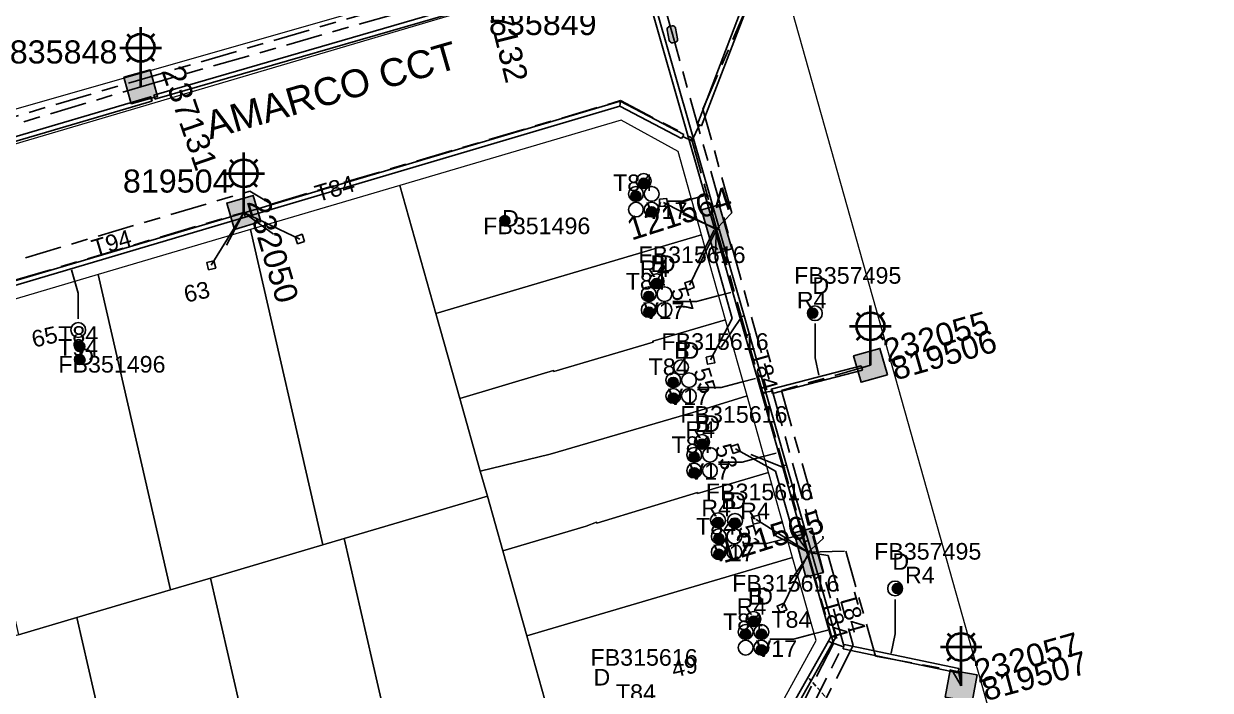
# Model space of a CAD drawing. Header units: metres. Extents: x 303957 to 307239, y 6268736 to 6272503.
# Drawn here: x 306028.3 to 306156.7, y 6269713.7 to 6269785.8 of the extents above; entities that cross this region are included whole.
import ezdxf
from ezdxf.enums import TextEntityAlignment as Align

# ---------------------------------------------------------------- set-up
doc = ezdxf.new("R2010")
doc.units = ezdxf.units.M
doc.linetypes.add('Cable Exist UG', pattern=[8.2, 4, -1.2, 1.8, -1.2])
doc.linetypes.add('DASHED', pattern=[0.75, 0.5, -0.25])
doc.layers.get('0').update_dxf_attribs({"color": 6})
for name, color, linetype, lineweight in [('Cadastre Land Parcels_SP_EXT', 9, 'Continuous', 5), ('Cadastre Roads_SP_EXT', 9, 'Continuous', 5), ('Cadastre Roads_SP_NEW', 2, 'Continuous', 5)]:
    doc.layers.add(name, color=color, linetype=linetype, lineweight=lineweight)
for name, color, linetype in [('Duct_SP_EXT', 7, 'Continuous'), ('Equip_HV_EXT', 7, 'Continuous'), ('Equip_SP_SL_EXT', 7, 'Continuous'), ('Mains_HV_MOD', 3, 'Continuous'), ('Mains_LV_EXT', 7, 'Continuous'), ('Mains_LV_SL_EXT', 7, 'Continuous'), ('Mains_SL_MOD', 3, 'Continuous'), ('Services_SP_EXT', 7, 'Continuous'), ('SupportsUG_SP_LV_EXT', 7, 'Continuous'), ('SupportsUG_SP_LV_SL_EXT', 7, 'Continuous'), ('Trench_SP_EXT', 7, 'Continuous')]:
    doc.layers.add(name, color=color, linetype=linetype)
doc.layers.add('UNKNOWN_FEATURES', color=1, linetype='DASHED', plot=False)
doc.styles.add('COLUMN_LABEL', font='arial.ttf')
doc.styles.add('iecARIAL', font='arial.ttf', dxfattribs={"height": 2})
doc.styles.add('POLE_LABEL', font='arial.ttf')
doc.styles.get("Standard").update_dxf_attribs({"font": 'arial.ttf'})

# ---------------------------------------------------------------- blocks, each defined once
blk = doc.blocks.new('COLUMN_EXT')
blk.add_hatch(color=256).paths.add_polyline_path([(-1.49, 1.48), (-1.49, -1.49), (1.48, -1.49), (1.48, 1.48)])
blk.add_lwpolyline([(-1.49, -1.49), (1.48, -1.49), (1.48, 1.48), (-1.49, 1.48)], close=True)
for tag, height, style, flags, p in [('ASSET_NUM', 2.5, 'COLUMN_LABEL', 8, (2, 2)), ('STRUCTURE_PLANT_NUMBER', 0.2, 'POLE_LABEL', 9, (1.81, 0.03)), ('STREET_CODE', 0.2, 'COLUMN_LABEL', 9, (1.81, -0.2))]:
    blk.add_attdef(tag, text='', height=height, dxfattribs=dict(style=style, flags=flags)).set_placement(p, align=Align.MIDDLE_LEFT)
at = {"flags": 9}
for tag, p in [('COLUMN_TYPE', (1.81, -0.4)), ('OWNED_BY', (1.81, -0.6)), ('STATE', (1.81, -0.8)), ('USAGE', (1.81, -1)), ('LEGEND', (1.81, -1.2)), ('STREETNAME', (1.81, -1.6)), ('SUBURB', (1.81, -1.8)), ('LOCATION', (1.81, -1.4)), ('NOTES', (1.81, -2))]:
    blk.add_attdef(tag, text='', height=0.2, dxfattribs=at).set_placement(p, align=Align.MIDDLE_LEFT)
at = {"flags": 1}
blk.add_attdef('Z', (1.81, -2.35), '', height=0.2, dxfattribs=at)
blk = doc.blocks.new('PILLAR_EXT')
blk.add_hatch(color=256).paths.add_polyline_path([(-2.475, 0.99), (-2.475, -0.99), (2.475, -0.99), (2.475, 0.99)])
blk.add_lwpolyline([(-2.475, -0.99), (2.475, -0.99), (2.475, 0.99), (-2.475, 0.99)], close=True)
at = {"style": 'iecARIAL', "flags": 8}
blk.add_attdef('ASSET_NUM', (1.5, 3.5), '', height=2.5, dxfattribs=at)
for tag, p, flags in [('OWNED_BY', (0, -0.2), 9), ('STATE', (0, -0.4), 9), ('SUPPORT_TYPE', (0, -0.6), 9), ('USAGE', (0, -0.8), 9), ('LEGEND', (0, -1), 9), ('LOCATION', (0, -1.2), 9), ('NOTES', (0, -1.4), 9), ('STREETNAME', (0, -1.8), 9), ('SUBURB', (0, -2), 1), ('PARENT', (0, -1.6), 9)]:
    blk.add_attdef(tag, p, '', height=0.2, dxfattribs=dict(flags=flags))
blk = doc.blocks.new('DUCT_EXT')
blk.add_circle((0, 0.8), 0.8)
at = {"flags": 1}
blk.add_attdef('Z', (0, 0), '', height=0.2, dxfattribs=at)
at = {"flags": 9}
for tag, p in [('DUCT_CODE', (0, 0)), ('XSECT_TYPE', (0, -0.2)), ('STATE', (0, -0.6)), ('FB_REFERENCE', (0, -0.4)), ('NOTES', (0, -0.8))]:
    blk.add_attdef(tag, text='', height=0.2, dxfattribs=at).set_placement(p, align=Align.MIDDLE_LEFT)
blk = doc.blocks.new('SL_LANTERN_EXT')
at = {"lineweight": 40}
for p, q in [((0, 1.97), (0, 6.47)), ((-1.46, 5.68), (-1.06, 5.28)), ((1.46, 5.68), (1.06, 5.28)), ((-2.25, 4.22), (2.25, 4.22)), ((-1.46, 2.76), (-1.06, 3.16)), ((0, 0), (0, 2.72)), ((1.46, 2.76), (1.06, 3.16))]:
    blk.add_line(p, q, dxfattribs=at)
blk.add_circle((0, 4.22), 1.5, dxfattribs=at)
at = {"style": 'iecARIAL', "flags": 8}
blk.add_attdef('ASSET_NUM', (1.5, 1.5), '', height=2.5, dxfattribs=at)
for tag, p, height, flags in [('CONSTRUCTED_VOLTAGE', (0.98, -0.65), 0.2, 9), ('CONTROL_TYPE', (0.98, -0.85), 0.2, 9), ('LANTERN_PURPOSE', (0.98, -1.05), 0.2, 9), ('LANTERN_TYPE', (0.98, -1.25), 0.2, 9), ('NO_PHASES', (0.98, -1.45), 0.2, 9), ('LNUMBER', (2.18, -3.25), 2.5, 8), ('OPERATING_VOLTAGE', (0.98, -1.65), 0.2, 9), ('ORIENTATION', (0.98, -1.85), 0.2, 9), ('OWNED_BY', (0.98, -2.05), 0.2, 9), ('STATE', (0.98, -2.25), 0.2, 9), ('USAGE', (0.98, -2.45), 0.2, 9), ('CEXIST', (0.98, -2.65), 0.2, 9), ('CNEW', (0.98, -2.85), 0.2, 9), ('CNUMBER', (0.98, -3.05), 0.2, 9), ('CREMOVE', (0.98, -3.25), 0.2, 9), ('CREPLACE', (0.98, -3.45), 0.2, 9), ('LKINGHEIGHT', (0.98, -3.65), 0.2, 9), ('LBRACKET', (0.98, -3.85), 0.2, 9), ('LBRACKETVOCAB', (0.98, -4.05), 0.2, 9), ('LCATEGORY', (0.98, -4.25), 0.2, 9), ('LCHARGE1', (0.98, -4.45), 0.2, 9), ('LCHARGE1PERCENT', (0.98, -4.65), 0.2, 9), ('LCHARGE2', (0.98, -4.85), 0.2, 9), ('LCHARGE2PERCENT', (0.98, -5.05), 0.2, 9), ('LCHARGE3', (0.98, -5.25), 0.2, 9), ('LCHARGE3PERCENT', (0.98, -5.45), 0.2, 9), ('LEXIST', (0.98, -5.65), 0.2, 9), ('LLAMP', (0.98, -5.85), 0.2, 9), ('LLAMPVOCAB', (0.98, -6.05), 0.2, 9), ('LMAST', (0.98, -6.25), 0.2, 9), ('LMASTVOCAB', (0.98, -6.45), 0.2, 9), ('LNEW', (0.98, -6.65), 0.2, 9), ('LANTNUMBER', (0.98, -6.85), 0.2, 9), ('LOUTREACH', (0.98, -7.25), 0.2, 9), ('LOUTREACHVOCAB', (0.98, -7.45), 0.2, 9), ('LRATECODE', (0.98, -7.65), 0.2, 9), ('LREMOVE', (0.98, -7.85), 0.2, 9), ('LREPLACE', (0.98, -8.05), 0.2, 9), ('LTYPE', (0.98, -8.25), 0.2, 9), ('LTYPEVOCAB', (0.98, -8.45), 0.2, 9), ('LEGEND', (0.98, -8.65), 0.2, 9), ('LOCATION', (0.98, -8.85), 0.2, 9), ('NOTES', (0.98, -9.05), 0.2, 9), ('STREETNAME', (0.98, -9.25), 0.2, 9), ('SUBURB', (0.98, -9.45), 0.2, 1)]:
    blk.add_attdef(tag, p, '', height=height, dxfattribs=dict(flags=flags))
blk = doc.blocks.new('CCP_EXT')
at = {"flags": 9}
for tag, p in [('STATE', (0, -1.8)), ('LEGEND', (0, -1.4)), ('LIFE_SUPPORT', (0, -1.6)), ('NOTES', (0, -2))]:
    blk.add_attdef(tag, text='', height=0.2, dxfattribs=at).set_placement(p, align=Align.MIDDLE_LEFT)
blk.add_wipeout([(0, 0.57), (0.57, 0), (0, -0.57), (-0.57, 0)])
blk.add_lwpolyline([(-0.57, 0), (0, 0.57), (0.57, 0), (0, -0.57), (-0.57, 0)])
at = {"flags": 1}
blk.add_attdef('Z', (0, 0), '', height=0.2, dxfattribs=at)
at = {"flags": 9}
for tag, p in [('CCP_TYPE', (0, 0)), ('CONSTRUCTED_VOLTAGE', (0, -0.2)), ('OPERATING_VOLTAGE', (0, -0.6)), ('ORIENTATION', (0, -0.8)), ('OWNED_BY', (0, -1)), ('NO_PHASES', (0, -0.4)), ('USAGE', (0, -1.2))]:
    blk.add_attdef(tag, text='', height=0.2, dxfattribs=at).set_placement(p, align=Align.MIDDLE_LEFT)
blk = doc.blocks.new('HV_STJ_EXT')
h = blk.add_hatch(color=256)
edge = h.paths.add_edge_path()
edge.add_ellipse((-0.59, 0.13), major_axis=(0.226, 0.226), ratio=1, start_angle=45, end_angle=135)
edge.add_line((-0.91, 0.13), (-0.91, -0.13))
edge.add_ellipse((-0.59, -0.13), major_axis=(0.226, 0.226), ratio=1, start_angle=135, end_angle=225)
edge.add_line((-0.59, -0.45), (0.59, -0.45))
edge.add_ellipse((0.59, -0.13), major_axis=(-0.226, 0.226), ratio=1, start_angle=135, end_angle=225)
edge.add_line((0.91, -0.13), (0.91, 0.13))
edge.add_ellipse((0.59, 0.13), major_axis=(-0.226, 0.226), ratio=1, start_angle=225, end_angle=315)
edge.add_line((0.59, 0.45), (-0.59, 0.45))
blk.add_lwpolyline([(-0.91, 0.13), (-0.91, -0.13, 0.414214), (-0.59, -0.45), (0.59, -0.45, 0.414214), (0.91, -0.13), (0.91, 0.13, 0.414214), (0.59, 0.45), (-0.59, 0.45, 0.414214)], format="xyb", close=True)
for tag, flags, p in [('ORIENTATION', 9, (1.5, 0)), ('Z', 1, (1.5, -0.8)), ('USAGE', 9, (1.5, -0.2)), ('LEGEND', 9, (1.5, -0.4)), ('NOTES', 9, (1.5, -0.6))]:
    blk.add_attdef(tag, text='', height=0.2, dxfattribs=dict(flags=flags)).set_placement(p, align=Align.MIDDLE_LEFT)
blk = doc.blocks.new('CABLE_LARGE_EXT')
h = blk.add_hatch(color=256)
edge = h.paths.add_edge_path()
edge.add_arc((0, 0.55), 0.55, 0, 360)
blk.add_circle((0, 0.55), 0.55)
at = {"flags": 1}
blk.add_attdef('Z', (0, 0), '', height=0.2, dxfattribs=at)
at = {"flags": 9}
for tag, p in [('COND_CODE', (0, 0)), ('STATE', (0, -0.4)), ('XSECT_SIZE', (0, -0.6)), ('FB_REFERENCE', (0, -0.2)), ('NOTES', (0, -0.8))]:
    blk.add_attdef(tag, text='', height=0.2, dxfattribs=at).set_placement(p, align=Align.MIDDLE_LEFT)

msp = doc.modelspace()

# ---------------------------------------------------------------- linework, layer by layer
at = {"layer": 'Cadastre Land Parcels_SP_EXT', "linetype": 'Continuous'}
for points in [[(305913.44, 6269739.21), (305938.19, 6269746.52), (306097.83, 6269793.68), (306108.72, 6269796.94), (306103.63, 6269814.95), (305965.24, 6269772.68), (305896.87, 6269752.9), (305899.58, 6269735.11), (305913.44, 6269739.21)], [(306101.67, 6269762.99), (306099.12, 6269772.01), (306092.97, 6269775.41), (306068.99, 6269768.32), (306072.9, 6269754.49), (306101.67, 6269762.99)], [(306062.97, 6269730.12), (306078.48, 6269734.7), (306077.71, 6269737.43), (306075.49, 6269745.29), (306072.9, 6269754.49), (306068.99, 6269768.32), (306052.83, 6269763.55), (306060.66, 6269729.43), (306062.97, 6269730.12)], [(306048.5, 6269725.84), (306060.66, 6269729.43), (306052.83, 6269763.55), (306036.35, 6269758.68), (306044.18, 6269724.56), (306048.5, 6269725.84)], [(306096.41, 6269751.37), (306096.38, 6269751.48), (306104.27, 6269753.8), (306101.67, 6269762.99), (306072.9, 6269754.49), (306075.49, 6269745.29), (306084.31, 6269747.92), (306085.63, 6269748.32), (306085.66, 6269748.19), (306096.41, 6269751.37)], [(306034.04, 6269721.57), (306044.18, 6269724.56), (306036.35, 6269758.68), (306019.87, 6269753.81), (306027.7, 6269719.69), (306034.04, 6269721.57)], [(306104.27, 6269753.8), (306096.38, 6269751.48), (306096.41, 6269751.37), (306085.66, 6269748.19), (306085.63, 6269748.32), (306084.31, 6269747.92), (306075.49, 6269745.29), (306077.71, 6269737.43), (306085.27, 6269739.27), (306101.58, 6269744.03), (306106.6, 6269745.55), (306104.27, 6269753.8)], [(306108.93, 6269737.28), (306106.6, 6269745.55), (306101.58, 6269744.03), (306085.27, 6269739.27), (306077.71, 6269737.43), (306078.48, 6269734.7), (306080.16, 6269728.78), (306089.19, 6269731.45), (306090.3, 6269731.89), (306090.33, 6269731.79), (306101.21, 6269735.11), (306101.24, 6269734.99), (306108.93, 6269737.28)], [(306108.93, 6269737.28), (306101.24, 6269734.99), (306101.21, 6269735.11), (306090.33, 6269731.79), (306090.3, 6269731.89), (306089.19, 6269731.45), (306080.16, 6269728.78), (306082.75, 6269719.58), (306111.52, 6269728.08), (306108.93, 6269737.28)], [(306086.65, 6269705.76), (306082.75, 6269719.58), (306080.16, 6269728.78), (306078.48, 6269734.7), (306062.97, 6269730.12), (306069.71, 6269700.75), (306086.65, 6269705.76)], [(306069.71, 6269700.75), (306062.97, 6269730.12), (306060.66, 6269729.43), (306048.5, 6269725.84), (306055.24, 6269696.48), (306069.71, 6269700.75)], [(306106.33, 6269711.58), (306110.63, 6269712.85), (306114.07, 6269719.08), (306111.52, 6269728.08), (306082.75, 6269719.58), (306086.65, 6269705.76), (306106.33, 6269711.58)], [(306055.24, 6269696.48), (306048.5, 6269725.84), (306044.18, 6269724.56), (306034.04, 6269721.57), (306040.78, 6269692.2), (306055.24, 6269696.48)], [(306040.78, 6269692.2), (306034.04, 6269721.57), (306027.7, 6269719.69), (306019.58, 6269717.29), (306026.32, 6269687.93), (306040.78, 6269692.2)]]:
    msp.add_lwpolyline(points, close=True, dxfattribs=at)
msp.add_lwpolyline([(306195.38, 6269806.28), (306153.94, 6269809.62), (306108.72, 6269796.94), (306135.09, 6269703.38), (306110.75, 6269696.16), (306106.98, 6269689.82), (306118.25, 6269640.92), (306124.09, 6269615.57), (306136.39, 6269562.17), (306141.11, 6269541.68), (306124.45, 6269536.86), (306119.25, 6269530.49), (306113.35, 6269453.99)], dxfattribs=at)
at = {"layer": 'Duct_SP_EXT'}
for p, q in [((306100.34, 6269773.24), (306094.39, 6269794.03)), ((306100.8, 6269773.37), (306094.86, 6269794.16)), ((306042.36, 6269778.12), (306077.31, 6269788.24)), ((306042.49, 6269777.66), (306077.45, 6269787.78)), ((306105.97, 6269787.32), (306101.22, 6269774.97)), ((306106.42, 6269787.15), (306101.67, 6269774.8)), ((305994.21, 6269763.81), (306042.02, 6269777.92)), ((306042.02, 6269777.92), (306042.04, 6269777.93)), ((306042.02, 6269777.92), (306042.09, 6269777.69)), ((306042.04, 6269777.93), (306042.1, 6269777.7)), ((306042.16, 6269777.46), (306042.09, 6269777.69)), ((306042.17, 6269777.47), (306042.1, 6269777.7)), ((306042.36, 6269778.12), (306042.43, 6269777.89)), ((306042.49, 6269777.66), (306042.43, 6269777.89)), ((305994.34, 6269763.35), (306042.16, 6269777.46)), ((306042.16, 6269777.46), (306042.17, 6269777.47)), ((306052.14, 6269765.37), (306092.87, 6269777.45)), ((306052.27, 6269764.91), (306092.82, 6269776.93)), ((306092.82, 6269776.93), (306092.85, 6269777.19)), ((306092.82, 6269776.93), (306099.51, 6269773.43)), ((306092.87, 6269777.45), (306092.85, 6269777.19)), ((306092.87, 6269777.45), (306099.74, 6269773.85)), ((306099.74, 6269773.85), (306099.63, 6269773.64)), ((306101.22, 6269774.97), (306101.44, 6269774.89)), ((306101.67, 6269774.8), (306101.44, 6269774.89)), ((306099.51, 6269773.43), (306099.63, 6269773.64)), ((306100.34, 6269773.24), (306100.57, 6269773.3)), ((306100.34, 6269773.24), (306100.57, 6269773.3)), ((306103.1, 6269763.57), (306100.34, 6269773.24)), ((306100.8, 6269773.37), (306100.57, 6269773.3)), ((306100.8, 6269773.37), (306100.57, 6269773.3)), ((306103.56, 6269763.71), (306100.8, 6269773.37)), ((306052.14, 6269765.37), (306052.21, 6269765.14)), ((306052.14, 6269765.37), (306052.21, 6269765.14)), ((306052.27, 6269764.91), (306052.21, 6269765.14)), ((306052.27, 6269764.91), (306052.21, 6269765.14)), ((306103.1, 6269763.57), (306103.33, 6269763.64)), ((306103.56, 6269763.71), (306103.33, 6269763.64)), ((306103.59, 6269763.59), (306103.36, 6269763.53)), ((306104.45, 6269760.57), (306103.59, 6269763.59)), ((306103.13, 6269763.46), (306103.36, 6269763.53)), ((306103.99, 6269760.44), (306103.13, 6269763.46)), ((306103.99, 6269760.44), (306104.22, 6269760.51)), ((306105.81, 6269754.08), (306103.99, 6269760.44)), ((306104.45, 6269760.57), (306104.22, 6269760.51)), ((306106.27, 6269754.21), (306104.45, 6269760.57)), ((306105.81, 6269754.08), (306106.04, 6269754.14)), ((306105.81, 6269754.08), (306106.04, 6269754.14)), ((306108.18, 6269745.79), (306105.81, 6269754.08)), ((306106.27, 6269754.21), (306106.04, 6269754.14)), ((306106.27, 6269754.21), (306106.04, 6269754.14)), ((306108.64, 6269745.92), (306106.27, 6269754.21)), ((306109.22, 6269746.29), (306118.96, 6269748.83)), ((306109.34, 6269745.83), (306119.08, 6269748.36)), ((306118.96, 6269748.83), (306119.02, 6269748.59)), ((306119.08, 6269748.36), (306119.02, 6269748.59)), ((306108.18, 6269745.79), (306108.41, 6269745.86)), ((306108.18, 6269745.79), (306108.41, 6269745.86)), ((306110.42, 6269737.94), (306108.18, 6269745.79)), ((306108.64, 6269745.92), (306108.41, 6269745.86)), ((306108.64, 6269745.92), (306108.41, 6269745.86)), ((306110.88, 6269738.08), (306108.64, 6269745.92)), ((306109.22, 6269746.29), (306109.28, 6269746.06)), ((306109.34, 6269745.83), (306109.28, 6269746.06)), ((306110.42, 6269737.94), (306110.65, 6269738.01)), ((306110.42, 6269737.94), (306110.65, 6269738.01)), ((306112.75, 6269729.79), (306110.42, 6269737.94)), ((306110.88, 6269738.08), (306110.65, 6269738.01)), ((306110.88, 6269738.08), (306110.65, 6269738.01)), ((306113.21, 6269729.92), (306110.88, 6269738.08)), ((306112.75, 6269729.79), (306112.98, 6269729.85)), ((306112.75, 6269729.79), (306112.98, 6269729.85)), ((306115.68, 6269719.51), (306112.75, 6269729.79)), ((306113.21, 6269729.92), (306112.98, 6269729.85)), ((306113.21, 6269729.92), (306112.98, 6269729.85)), ((306116.2, 6269719.45), (306113.21, 6269729.92)), ((306111.87, 6269712.78), (306115.4, 6269719.01)), ((306112.29, 6269712.55), (306115.82, 6269718.78)), ((306115.4, 6269719.01), (306115.68, 6269719.51)), ((306115.4, 6269719.01), (306115.61, 6269718.9)), ((306115.4, 6269719.01), (306115.61, 6269718.9)), ((306115.82, 6269718.78), (306115.61, 6269718.9)), ((306115.82, 6269718.78), (306115.61, 6269718.9)), ((306115.68, 6269719.51), (306115.94, 6269719.48)), ((306115.82, 6269718.78), (306116.2, 6269719.45)), ((306116.2, 6269719.45), (306115.94, 6269719.48)), ((306117.09, 6269718.66), (306117.04, 6269718.42)), ((306129.52, 6269716.05), (306117.09, 6269718.66)), ((306116.99, 6269718.19), (306117.04, 6269718.42)), ((306129.43, 6269715.58), (306116.99, 6269718.19)), ((306129.52, 6269716.05), (306129.47, 6269715.81)), ((306129.43, 6269715.58), (306129.47, 6269715.81))]:
    msp.add_line(p, q, dxfattribs=at)
for points in [[(306097.18, 6269766.64), (306099.74, 6269766.64), (306101.9, 6269767.2)], [(306034.16, 6269753.91), (306034.16, 6269756.69), (306033.44, 6269759.2)], [(306098.57, 6269755.79), (306101.13, 6269755.79), (306103.29, 6269756.35), (306104.84, 6269756.76)], [(306113.98, 6269753.39), (306113.98, 6269749.67), (306114.38, 6269747.79)], [(306101.22, 6269746.48), (306103.78, 6269746.48), (306105.94, 6269747.04), (306107.49, 6269747.45)], [(306103.49, 6269738.4), (306106.05, 6269738.4), (306108.21, 6269738.96), (306109.76, 6269739.36)], [(306106.15, 6269729.58), (306108.71, 6269729.58), (306110.87, 6269730.14), (306112.42, 6269730.54)], [(306122.64, 6269723.53), (306122.64, 6269719.81), (306122.18, 6269717.72)], [(306109.06, 6269719.24), (306111.62, 6269719.24), (306113.78, 6269719.8), (306115.33, 6269720.21)]]:
    msp.add_lwpolyline(points, dxfattribs=at)
at = {"layer": 'Mains_HV_MOD', "linetype": 'Cable Exist UG'}
msp.add_lwpolyline([(306095.41, 6269795.79), (306098.51, 6269784.69)], dxfattribs=at)
at = {"layer": 'Mains_LV_EXT', "linetype": 'Cable Exist UG'}
msp.add_lwpolyline([(306113.45, 6269728.58), (306115.37, 6269728.29), (306118.09, 6269718.55), (306113.48, 6269709.57), (306112.74, 6269709.24), (306112.74, 6269709.24), (306114.96, 6269701.54), (306112, 6269700.41), (306111.84, 6269693.3)], dxfattribs=at)
at = {"layer": 'Mains_LV_SL_EXT', "linetype": 'Cable Exist UG'}
for points in [[(306103.3, 6269763.65), (306104.95, 6269765.36), (306101.79, 6269776.6), (306106.77, 6269788.08)], [(306119.95, 6269748.87), (306110.31, 6269746.14), (306110.31, 6269746.14), (306114.85, 6269730.14), (306113.18, 6269728.61)], [(306113.16, 6269728.66), (306117.3, 6269728.76), (306120.49, 6269717.39), (306128.81, 6269715.86), (306129.77, 6269714.17)]]:
    msp.add_lwpolyline(points, dxfattribs=at)
at = {"layer": 'Mains_SL_MOD', "linetype": 'Cable Exist UG'}
for points in [[(306040.95, 6269779.01), (306075.47, 6269788.89)], [(305991.88, 6269764.35), (306040.95, 6269779.01)]]:
    msp.add_lwpolyline(points, dxfattribs=at)
at = {"layer": 'Trench_SP_EXT', "linetype": 'Cable Exist UG'}
for points in [[(306101.44, 6269774.89), (306100.61, 6269773.16)], [(306099.63, 6269773.64), (306100.61, 6269773.16)], [(306052.1, 6269765.42), (306050.04, 6269761.49)], [(306052.1, 6269765.42), (306055.97, 6269762.59)], [(306103.33, 6269763.64), (306099.15, 6269765.43)], [(306103.04, 6269763.48), (306100.95, 6269759.42)], [(306119.02, 6269748.59), (306119.95, 6269748.87)], [(306109.28, 6269746.06), (306108.39, 6269745.92)], [(306113.27, 6269728.6), (306109.09, 6269730.73)], [(306113.37, 6269728.5), (306110.69, 6269724.66)], [(306117.04, 6269718.42), (306115.62, 6269718.91)], [(306129.77, 6269714.17), (306129.47, 6269715.81)]]:
    msp.add_lwpolyline(points, dxfattribs=at)
at = {"layer": 'UNKNOWN_FEATURES'}
msp.add_lwpolyline([(306116.54, 6269711.37), (306113.3, 6269714.99)], dxfattribs=at)

# ---------------------------------------------------------------- block references
at = {"layer": 'Duct_SP_EXT'}
for name, p in [('DUCT_EXT', (306095.41, 6269768.02)), ('CABLE_LARGE_EXT', (306095.41, 6269768.02)), ('DUCT_EXT', (306094.56, 6269766.62)), ('CABLE_LARGE_EXT', (306094.56, 6269766.62)), ('DUCT_EXT', (306096.26, 6269766.62)), ('DUCT_EXT', (306094.56, 6269764.92)), ('DUCT_EXT', (306096.26, 6269764.92)), ('DUCT_EXT', (306096.8, 6269757.17)), ('DUCT_EXT', (306095.95, 6269755.77)), ('CABLE_LARGE_EXT', (306096.8, 6269757.17)), ('DUCT_EXT', (306097.65, 6269755.77)), ('CABLE_LARGE_EXT', (306095.95, 6269755.77)), ('DUCT_EXT', (306095.95, 6269754.07)), ('CABLE_LARGE_EXT', (306095.95, 6269754.07)), ('DUCT_EXT', (306097.65, 6269754.07)), ('DUCT_EXT', (306099.45, 6269747.86)), ('DUCT_EXT', (306098.6, 6269746.46)), ('CABLE_LARGE_EXT', (306098.6, 6269746.46)), ('DUCT_EXT', (306100.3, 6269746.46)), ('DUCT_EXT', (306098.6, 6269744.76)), ('CABLE_LARGE_EXT', (306098.6, 6269744.76)), ('DUCT_EXT', (306100.3, 6269744.76)), ('DUCT_EXT', (306101.72, 6269739.78)), ('CABLE_LARGE_EXT', (306101.72, 6269739.78)), ('DUCT_EXT', (306100.87, 6269738.38)), ('CABLE_LARGE_EXT', (306100.87, 6269738.38)), ('DUCT_EXT', (306102.57, 6269738.38)), ('DUCT_EXT', (306100.87, 6269736.68)), ('DUCT_EXT', (306102.57, 6269736.68)), ('CABLE_LARGE_EXT', (306100.87, 6269736.68)), ('DUCT_EXT', (306103.45, 6269731.3)), ('DUCT_EXT', (306105.29, 6269731.24)), ('CABLE_LARGE_EXT', (306103.45, 6269731.3)), ('CABLE_LARGE_EXT', (306105.29, 6269731.24)), ('DUCT_EXT', (306103.53, 6269729.56)), ('CABLE_LARGE_EXT', (306103.53, 6269729.56)), ('DUCT_EXT', (306105.23, 6269729.56)), ('DUCT_EXT', (306103.53, 6269727.86)), ('CABLE_LARGE_EXT', (306103.53, 6269727.86)), ('DUCT_EXT', (306105.23, 6269727.86)), ('DUCT_EXT', (306107.29, 6269720.62)), ('CABLE_LARGE_EXT', (306107.29, 6269720.62)), ('DUCT_EXT', (306106.44, 6269719.22)), ('CABLE_LARGE_EXT', (306106.44, 6269719.22)), ('DUCT_EXT', (306108.14, 6269719.22)), ('CABLE_LARGE_EXT', (306108.14, 6269719.22)), ('DUCT_EXT', (306106.44, 6269717.52)), ('DUCT_EXT', (306108.14, 6269717.52)), ('CABLE_LARGE_EXT', (306108.14, 6269717.52))]:
    msp.add_blockref(name, p, dxfattribs=at)
for name, p, rotation in [('CABLE_LARGE_EXT', (306079.82, 6269764.52), 269.9999999999998), ('DUCT_EXT', (306113.14, 6269754.52), 268.8542371778297), ('CABLE_LARGE_EXT', (306113.14, 6269754.52), 268.8542371778297), ('DUCT_EXT', (306033.38, 6269752.7), 269.7359660294992), ('CABLE_LARGE_EXT', (306033.79, 6269750.9), 269.9999999999998), ('CABLE_LARGE_EXT', (306033.78, 6269749.5), 269.9999999999998), ('DUCT_EXT', (306123.42, 6269724.72), 90), ('CABLE_LARGE_EXT', (306123.42, 6269724.72), 90)]:
    msp.add_blockref(name, p, dxfattribs=dict(at, rotation=rotation))
at = {"layer": 'Equip_HV_EXT', "rotation": 280.5735235037999}
msp.add_blockref('HV_STJ_EXT', (306098.51, 6269784.69), dxfattribs=at)
at = {"layer": 'Equip_SP_SL_EXT'}
ref = msp.add_blockref('SL_LANTERN_EXT', (306075.47, 6269788.89), dxfattribs=at)
ref.add_attrib('ASSET_NUM', '237132', dxfattribs={"layer": '0', "height": 2.5, "rotation": 283.9811, "style": 'iecARIAL'}).set_placement((306076.97, 6269790.39), align=Align.BOTTOM_LEFT)
ref = msp.add_blockref('SL_LANTERN_EXT', (306040.95, 6269779.01), dxfattribs=at)
ref.add_attrib('ASSET_NUM', '237131', dxfattribs={"layer": '0', "height": 2.5, "rotation": 289.0286, "style": 'iecARIAL'}).set_placement((306042.45, 6269780.51), align=Align.BOTTOM_LEFT)
ref = msp.add_blockref('SL_LANTERN_EXT', (306052.1, 6269765.42), dxfattribs=at)
ref.add_attrib('ASSET_NUM', '232050', dxfattribs={"layer": '0', "height": 2.5, "rotation": 286.5119, "style": 'iecARIAL'}).set_placement((306053.6, 6269766.92), align=Align.MIDDLE_LEFT)
ref = msp.add_blockref('SL_LANTERN_EXT', (306119.95, 6269748.87), dxfattribs=at)
ref.add_attrib('ASSET_NUM', '232055', dxfattribs={"layer": '0', "height": 2.5, "rotation": 15.9454, "style": 'iecARIAL'}).set_placement((306121.45, 6269750.37), align=Align.MIDDLE_LEFT)
ref = msp.add_blockref('SL_LANTERN_EXT', (306129.77, 6269714.17), dxfattribs=at)
ref.add_attrib('ASSET_NUM', '232057', dxfattribs={"layer": '0', "height": 2.5, "rotation": 15.7512, "style": 'iecARIAL'}).set_placement((306131.27, 6269715.67), align=Align.MIDDLE_LEFT)
at = {"layer": 'SupportsUG_SP_LV_EXT'}
ref = msp.add_blockref('PILLAR_EXT', (306103.3, 6269763.58), dxfattribs=dict(at, rotation=285.9316636275796))
ref.add_attrib('ASSET_NUM', '121564', dxfattribs={"layer": '0', "height": 2.5, "rotation": 17.6534, "style": 'iecARIAL'}).set_placement((306104.8, 6269767.08), align=Align.MIDDLE_RIGHT)
ref = msp.add_blockref('PILLAR_EXT', (306113.27, 6269728.6), dxfattribs=dict(at, rotation=284.8496152755147))
ref.add_attrib('ASSET_NUM', '121565', dxfattribs={"layer": '0', "height": 2.5, "rotation": 17.4289, "style": 'iecARIAL'}).set_placement((306114.77, 6269732.1), align=Align.MIDDLE_RIGHT)
at = {"layer": 'SupportsUG_SP_LV_SL_EXT'}
ref = msp.add_blockref('COLUMN_EXT', (306075.47, 6269788.89), dxfattribs=dict(at, rotation=18.88764512659048))
ref.add_attrib('ASSET_NUM', '835849', dxfattribs={"layer": '0', "height": 2.5, "style": 'COLUMN_LABEL'}).set_placement((306078.65, 6269785.86), align=Align.MIDDLE_LEFT)
ref = msp.add_blockref('COLUMN_EXT', (306040.95, 6269779.01), dxfattribs=dict(at, rotation=15.333595068572))
ref.add_attrib('ASSET_NUM', '835848', dxfattribs={"layer": '0', "height": 2.5, "style": 'COLUMN_LABEL'}).set_placement((306026.77, 6269782.78), align=Align.MIDDLE_LEFT)
ref = msp.add_blockref('COLUMN_EXT', (306052.1, 6269765.42), dxfattribs=dict(at, rotation=106.5118500800241))
ref.add_attrib('ASSET_NUM', '819504', dxfattribs={"layer": '0', "height": 2.5, "style": 'COLUMN_LABEL'}).set_placement((306039.02, 6269770.06), align=Align.TOP_LEFT)
ref = msp.add_blockref('COLUMN_EXT', (306119.95, 6269748.87), dxfattribs=dict(at, rotation=105.9453958642741))
ref.add_attrib('ASSET_NUM', '819506', dxfattribs={"layer": '0', "height": 2.5, "rotation": 15.9454, "style": 'COLUMN_LABEL'}).set_placement((306121.95, 6269749.62), align=Align.TOP_LEFT)
ref = msp.add_blockref('COLUMN_EXT', (306129.77, 6269714.17), dxfattribs=dict(at, rotation=79.99202016378374))
ref.add_attrib('ASSET_NUM', '819507', dxfattribs={"layer": '0', "height": 2.5, "rotation": 15.3104, "style": 'COLUMN_LABEL'}).set_placement((306131.77, 6269714.92), align=Align.TOP_LEFT)

# ---------------------------------------------------------------- texts
at = {"layer": 'Cadastre Land Parcels_SP_EXT', "linetype": 'Continuous'}
for s, rotation, p in [('63', 12.6679, (306045.85, 6269755.64)), ('57', 287.4612, (306098.3, 6269757.01)), ('65', 12.9753, (306029.37, 6269750.77)), ('55', 287.2161, (306100.76, 6269748.29)), ('53', 287.1403, (306103.09, 6269740.05)), ('51', 287.4612, (306105.56, 6269731.31)), ('49', 12.9753, (306098.66, 6269715.06))]:
    msp.add_text(s, height=1.8, rotation=rotation, dxfattribs=at).set_placement(p)
at = {"layer": 'Cadastre Roads_SP_EXT'}
msp.add_text('AMARCO CCT', height=3, rotation=16.0825, dxfattribs=at).set_placement((306048.44, 6269773.3))
at = {"layer": 'Duct_SP_EXT'}
for s, p in [('FB351496', (306078.02, 6269763.06)), ('D', (306080.07, 6269763.87)), ('FB315616', (306094.83, 6269759.94)), ('R4', (306094.99, 6269758.42)), ('B', (306096.14, 6269758.97)), ('D', (306097.04, 6269758.97)), ('T84', (306093.46, 6269757.07)), ('FB357495', (306111.69, 6269757.7)), ('D', (306113.66, 6269756.6)), ('R4', (306111.98, 6269755.02)), ('V17', (306095.35, 6269753.87)), ('T84', (306032.01, 6269751.3)), ('FB315616', (306097.32, 6269750.54)), ('T94', (306032, 6269749.9)), ('B', (306098.71, 6269749.58)), ('D', (306099.61, 6269749.58)), ('FB351496', (306032.03, 6269748.08)), ('D', (306034.08, 6269748.89)), ('T84', (306095.93, 6269747.81)), ('V17', (306098, 6269744.56)), ('FB315616', (306099.37, 6269742.65)), ('B', (306100.96, 6269741.66)), ('D', (306101.86, 6269741.66)), ('R4', (306099.91, 6269741.02)), ('T84', (306098.42, 6269739.38)), ('V17', (306100.27, 6269736.48)), ('FB315616', (306102.13, 6269734.27)), ('R4', (306101.64, 6269732.54)), ('B', (306103.77, 6269733.32)), ('D', (306104.67, 6269733.32)), ('T84', (306101.08, 6269730.55)), ('V17', (306102.93, 6269727.66)), ('FB357495', (306120.35, 6269727.84)), ('D', (306122.32, 6269726.74)), ('R4', (306123.69, 6269725.27)), ('FB315616', (306104.98, 6269724.38)), ('B', (306106.68, 6269722.98)), ('D', (306107.58, 6269722.98)), ('R4', (306105.47, 6269721.87)), ('T84', (306103.99, 6269720.22)), ('V17', (306107.54, 6269717.32)), ('FB315616', (306089.64, 6269716.36)), ('D', (306089.96, 6269714.22)), ('T84', (306092.39, 6269712.55))]:
    msp.add_text(s, height=1.8, dxfattribs=at).set_placement(p)
at = {"layer": 'Mains_LV_EXT'}
for s, rotation, p in [('T84', 16.5149, (306060.13, 6269766.52)), ('T94', 16.5119, (306035.96, 6269760.64)), ('T84', 285.7742, (306107.09, 6269750.16)), ('T84', 285.7361, (306116.57, 6269723.94)), ('T84', 285.7361, (306114.68, 6269723.27))]:
    msp.add_text(s, height=1.8, rotation=rotation, dxfattribs=at).set_placement(p)

# ---------------------------------------------------------------- next in the draw order: block references
at = {"layer": 'Services_SP_EXT'}
for p, rotation in [((306097.53, 6269766.48), 319.3924645903843), ((306058.17, 6269762.53), 154.5118500650809), ((306048.58, 6269759.69), 58.51185014497356), ((306100.35, 6269757.53), 63.94503484810934), ((306102.63, 6269749.46), 327.7361354042102), ((306105.34, 6269739.83), 63.73613547402655), ((306107.57, 6269732.17), 327.9450348549013), ((306110.37, 6269722.61), 69.7067877030083)]:
    msp.add_blockref('CCP_EXT', p, dxfattribs=dict(at, rotation=rotation))

# ---------------------------------------------------------------- next in the draw order: linework, layer by layer
at = {"layer": 'Cadastre Roads_SP_NEW', "color": 252, "flags": 128}
msp.add_lwpolyline([(305841.87, 6269723.63), (306133.07, 6269806.83)], dxfattribs=at)
at = {"layer": 'Duct_SP_EXT'}
for p, q in [((306019.57, 6269755.72), (306052.14, 6269765.37)), ((306019.7, 6269755.26), (306052.27, 6269764.91))]:
    msp.add_line(p, q, dxfattribs=at)
at = {"layer": 'Mains_HV_MOD', "linetype": 'Cable Exist UG'}
for points in [[(305783.19, 6269700.84), (305784.83, 6269702.12), (305789.55, 6269703.75), (305789.55, 6269703.75), (305820.58, 6269713.09), (305896.35, 6269735.04), (305896.26, 6269737.23), (305904.85, 6269739.78), (305904.85, 6269739.78), (305912.59, 6269742.06), (305937.34, 6269749.37), (306092.86, 6269795.03), (306093.41, 6269797.59), (306102.88, 6269800.24), (306093.31, 6269833.57), (306126.23, 6269843.23), (306136.46, 6269846.36)], [(306113.38, 6269711.45), (306117.02, 6269718.65), (306098.51, 6269784.69)]]:
    msp.add_lwpolyline(points, dxfattribs=at)
at = {"layer": 'Mains_LV_EXT', "linetype": 'Cable Exist UG'}
for points in [[(306019.47, 6269755.75), (306020.62, 6269758.18), (306020.62, 6269758.18), (306052.75, 6269767.72), (306055.09, 6269766.31), (306055.09, 6269766.31), (306092.88, 6269777.51), (306100.53, 6269773.51), (306103.3, 6269763.65)], [(306019.47, 6269755.75), (306052.1, 6269765.42)], [(306103.3, 6269763.58), (306113.18, 6269728.62)], [(306113.18, 6269728.61), (306115.95, 6269718.76), (306111.96, 6269711.02), (306106.67, 6269709.54)]]:
    msp.add_lwpolyline(points, dxfattribs=at)
at = {"layer": 'Services_SP_EXT'}
for points in [[(306103.3, 6269763.58), (306097.53, 6269766.48)], [(306052.1, 6269765.42), (306048.58, 6269759.69)], [(306052.1, 6269765.42), (306058.17, 6269762.53)], [(306103.3, 6269763.58), (306100.35, 6269757.53)], [(306103.3, 6269763.65), (306103.14, 6269760.49), (306103.14, 6269760.49), (306104.99, 6269753.93), (306102.63, 6269749.46)], [(306113.27, 6269728.6), (306111.5, 6269730.98), (306111.5, 6269730.98), (306109.68, 6269737.4), (306105.34, 6269739.83)], [(306113.27, 6269728.6), (306107.57, 6269732.17)], [(306113.27, 6269728.6), (306110.37, 6269722.61)]]:
    msp.add_lwpolyline(points, dxfattribs=at)
at = {"layer": 'Trench_SP_EXT', "linetype": 'Cable Exist UG'}
for points in [[(306106.04, 6269754.14), (306103.41, 6269750.26)], [(306110.72, 6269737.75), (306106.29, 6269739.52)]]:
    msp.add_lwpolyline(points, dxfattribs=at)

# ---------------------------------------------------------------- next in the draw order: block references
at = {"layer": 'Duct_SP_EXT'}
msp.add_blockref('CABLE_LARGE_EXT', (306096.26, 6269764.92), dxfattribs=at)

# ---------------------------------------------------------------- next in the draw order: texts
for s, p in [('T84', (306092.08, 6269767.72)), ('V17', (306095.66, 6269764.72)), ('R4', (306105.85, 6269732.21)), ('T84', (306109.22, 6269720.47))]:
    msp.add_text(s, height=1.8, dxfattribs=at).set_placement(p)

doc.saveas('drawing.dxf')
